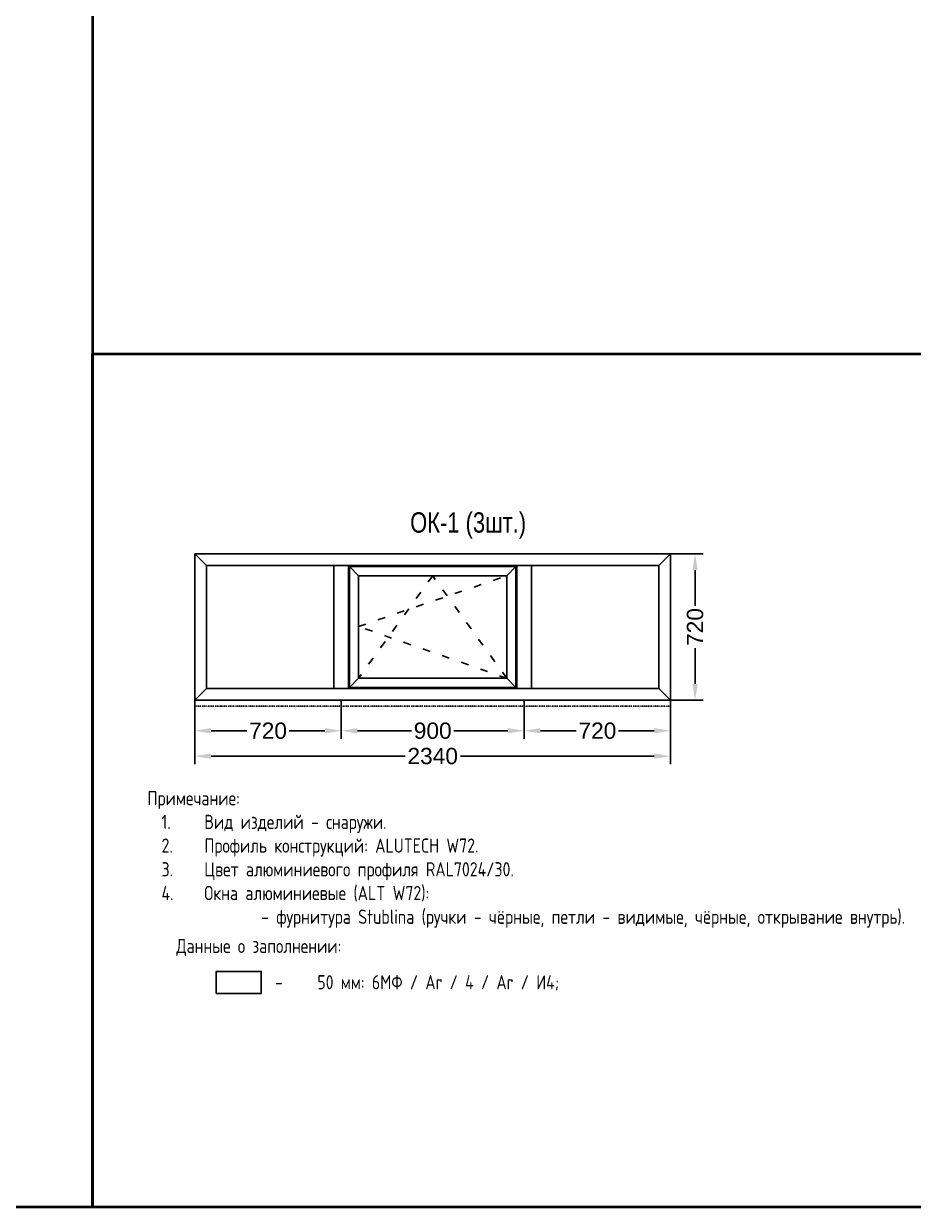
# Model space of a CAD drawing. Header units: millimetres. Extents: x -83618 to -12593, y -3271 to 55593.
# Drawn here: x -24556 to -20181, y 5193 to 11017 of the extents above; entities that cross this region are included whole.
import ezdxf

# ---------------------------------------------------------------- set-up
doc = ezdxf.new("R2010")
doc.units = ezdxf.units.MM
doc.linetypes.add('OGLT1', pattern=[4, 1.5, -2.5])
doc.layers.add('printme', color=5, linetype='Continuous', lineweight=40, plot=False)
doc.layers.add('Текст', color=130, linetype='Continuous')
doc.styles.add('ORGADATA', font='arial.ttf', dxfattribs={"oblique": 1})
doc.styles.get("Standard").update_dxf_attribs({"font": 'arial.ttf'})
doc.styles.add('ГОСТ 2.304', font='CS_Gost2304.shx')
doc.dimstyles.new('ORGADATA', dxfattribs={"dimtxt": 0.18, "dimasz": 0.18, "dimexe": 0.18, "dimexo": 0.625, "dimgap": 0.09, "dimtad": 1, "dimtih": 1, "dimtoh": 1, "dimdec": 4, "dimzin": 0, "dimdsep": 46, "dimtxsty": 'Standard', "dimcen": 0.09, "dimadec": 0, "dimazin": 0, "dimtfac": 1, "dimtdec": 4, "dimtofl": 0, "dimtmove": 2, "dimatfit": 3, "dimfxl": 1, "dimtolj": 1, "dimtzin": 0, "dimarcsym": 0})

# ---------------------------------------------------------------- blocks, each defined once
blk = doc.blocks.new('*D134')
at = {"color": 0, "lineweight": -2, "transparency": 16777216}
for p, q in [((-22094.6, 7688.9), (-22094.6, 7498.3)), ((-21374.6, 7688.9), (-21374.6, 7498.3)), ((-22014.6, 7538.3), (-21838.5, 7538.3)), ((-21454.6, 7538.3), (-21630.7, 7538.3))]:
    blk.add_line(p, q, dxfattribs=at)
at = {"color": 0, "transparency": 16777216}
for points in [[(-22014.6, 7551.6), (-22014.6, 7525), (-22094.6, 7538.3)], [(-21454.6, 7551.6), (-21454.6, 7525), (-21374.6, 7538.3)]]:
    blk.add_solid(points, dxfattribs=at)
at = {"layer": 'Defpoints', "color": 0, "transparency": 16777216}
for p in [(-22094.6, 7688.9), (-21374.6, 7688.9), (-21374.6, 7538.3)]:
    blk.add_point(p, dxfattribs=at)
at = {"color": 0, "transparency": 16777216, "insert": (-21734.6, 7538.3), "char_height": 80, "attachment_point": 5}
blk.add_mtext('\\A1;720', dxfattribs=at)
blk = doc.blocks.new('*D135')
at = {"color": 0, "lineweight": -2, "transparency": 16777216}
for p, q in [((-22994.6, 7688.9), (-22994.6, 7498.3)), ((-22094.6, 7688.9), (-22094.6, 7498.3)), ((-22914.6, 7538.3), (-22648.8, 7538.3)), ((-22174.6, 7538.3), (-22440.4, 7538.3))]:
    blk.add_line(p, q, dxfattribs=at)
at = {"color": 0, "transparency": 16777216}
for points in [[(-22914.6, 7551.6), (-22914.6, 7525), (-22994.6, 7538.3)], [(-22174.6, 7551.6), (-22174.6, 7525), (-22094.6, 7538.3)]]:
    blk.add_solid(points, dxfattribs=at)
at = {"layer": 'Defpoints', "color": 0, "transparency": 16777216}
for p in [(-22994.6, 7688.9), (-22094.6, 7688.9), (-22094.6, 7538.3)]:
    blk.add_point(p, dxfattribs=at)
at = {"color": 0, "transparency": 16777216, "insert": (-22544.6, 7538.3), "char_height": 80, "attachment_point": 5}
blk.add_mtext('\\A1;900', dxfattribs=at)
blk = doc.blocks.new('*D136')
at = {"color": 0, "lineweight": -2, "transparency": 16777216}
for p, q in [((-23714.6, 7688.9), (-23714.6, 7498.3)), ((-22994.6, 7688.9), (-22994.6, 7498.3)), ((-23634.6, 7538.3), (-23458.5, 7538.3)), ((-23074.6, 7538.3), (-23250.7, 7538.3))]:
    blk.add_line(p, q, dxfattribs=at)
at = {"color": 0, "transparency": 16777216}
for points in [[(-23634.6, 7551.6), (-23634.6, 7525), (-23714.6, 7538.3)], [(-23074.6, 7551.6), (-23074.6, 7525), (-22994.6, 7538.3)]]:
    blk.add_solid(points, dxfattribs=at)
at = {"layer": 'Defpoints', "color": 0, "transparency": 16777216}
for p in [(-23714.6, 7688.9), (-22994.6, 7688.9), (-22994.6, 7538.3)]:
    blk.add_point(p, dxfattribs=at)
at = {"color": 0, "transparency": 16777216, "insert": (-23354.6, 7538.3), "char_height": 80, "attachment_point": 5}
blk.add_mtext('\\A1;720', dxfattribs=at)
blk = doc.blocks.new('*D137')
at = {"color": 0, "lineweight": -2, "transparency": 16777216}
for p, q in [((-23714.6, 7688.9), (-23714.6, 7373.5)), ((-21374.6, 7688.9), (-21374.6, 7373.5)), ((-23634.6, 7413.5), (-22680.6, 7413.5)), ((-21454.6, 7413.5), (-22408.6, 7413.5))]:
    blk.add_line(p, q, dxfattribs=at)
at = {"color": 0, "transparency": 16777216}
for points in [[(-23634.6, 7426.8), (-23634.6, 7400.2), (-23714.6, 7413.5)], [(-21454.6, 7426.8), (-21454.6, 7400.2), (-21374.6, 7413.5)]]:
    blk.add_solid(points, dxfattribs=at)
at = {"layer": 'Defpoints', "color": 0, "transparency": 16777216}
for p in [(-23714.6, 7688.9), (-21374.6, 7688.9), (-21374.6, 7413.5)]:
    blk.add_point(p, dxfattribs=at)
at = {"color": 0, "transparency": 16777216, "insert": (-22544.6, 7413.5), "char_height": 80, "attachment_point": 5}
blk.add_mtext('\\A1;2340', dxfattribs=at)
blk = doc.blocks.new('*D138')
at = {"color": 0, "lineweight": -2, "transparency": 16777216}
for p, q in [((-21374.6, 8408.9), (-21214, 8408.9)), ((-21254, 8328.9), (-21254, 8152.8)), ((-21254, 7768.9), (-21254, 7945)), ((-21374.6, 7688.9), (-21214, 7688.9))]:
    blk.add_line(p, q, dxfattribs=at)
at = {"color": 0, "transparency": 16777216}
for points in [[(-21267.3, 8328.9), (-21240.7, 8328.9), (-21254, 8408.9)], [(-21267.3, 7768.9), (-21240.7, 7768.9), (-21254, 7688.9)]]:
    blk.add_solid(points, dxfattribs=at)
at = {"layer": 'Defpoints', "color": 0, "transparency": 16777216}
for p in [(-21374.6, 8408.9), (-21374.6, 7688.9), (-21254, 7688.9)]:
    blk.add_point(p, dxfattribs=at)
at = {"color": 0, "transparency": 16777216, "insert": (-21254, 8048.9), "char_height": 80, "attachment_point": 5, "rotation": 90}
blk.add_mtext('\\A1;720', dxfattribs=at)

msp = doc.modelspace()

# ---------------------------------------------------------------- linework, layer by layer
at = {"color": 7, "linetype": 'Continuous'}
for p, q in [((-22994.6092, 8408.89767), (-23714.6092, 8408.89767)), ((-23714.6092, 7688.89767), (-23714.6092, 8408.89767)), ((-23656.6092, 8350.89767), (-23714.6092, 8408.89767)), ((-22094.6092, 8408.89767), (-22994.6092, 8408.89767)), ((-21374.6092, 8408.89767), (-22094.6092, 8408.89767)), ((-21432.6092, 8350.89767), (-21374.6092, 8408.89767)), ((-21374.6092, 7688.89767), (-21374.6092, 8408.89767)), ((-22994.6092, 8350.89767), (-23656.6092, 8350.89767)), ((-23656.6092, 7746.89767), (-23656.6092, 8350.89767)), ((-23030.1092, 7746.89767), (-23030.1092, 8350.89767)), ((-22094.6092, 8350.89767), (-22994.6092, 8350.89767)), ((-22959.1092, 7746.89767), (-22959.1092, 8350.89767)), ((-22954.1092, 8345.89767), (-22135.1092, 8345.89767)), ((-22954.1092, 7751.89767), (-22954.1092, 8345.89767)), ((-22909.1092, 8300.89767), (-22954.1092, 8345.89767)), ((-22180.1092, 8300.89767), (-22135.1092, 8345.89767)), ((-22135.1092, 8345.89767), (-22135.1092, 7751.89767)), ((-22130.1092, 7746.89767), (-22130.1092, 8350.89767)), ((-21432.6092, 8350.89767), (-22094.6092, 8350.89767)), ((-22059.1092, 7746.89767), (-22059.1092, 8350.89767)), ((-21432.6092, 7746.89767), (-21432.6092, 8350.89767)), ((-22909.1092, 8300.89767), (-22180.1092, 8300.89767)), ((-22909.1092, 7796.89767), (-22909.1092, 8300.89767)), ((-22180.1092, 8300.89767), (-22180.1092, 7796.89767)), ((-23656.6092, 7746.89767), (-23714.6092, 7688.89767)), ((-22994.6092, 7746.89767), (-23656.6092, 7746.89767)), ((-22094.6092, 7746.89767), (-22994.6092, 7746.89767)), ((-22909.1092, 7796.89767), (-22954.1092, 7751.89767)), ((-22135.1092, 7751.89767), (-22954.1092, 7751.89767)), ((-22180.1092, 7796.89767), (-22909.1092, 7796.89767)), ((-22180.1092, 7796.89767), (-22135.1092, 7751.89767)), ((-21432.6092, 7746.89767), (-22094.6092, 7746.89767)), ((-21432.6092, 7746.89767), (-21374.6092, 7688.89767)), ((-22994.6092, 7688.89767), (-23714.6092, 7688.89767)), ((-23714.6092, 7658.89767), (-23714.6092, 7688.89767)), ((-22094.6092, 7688.89767), (-22994.6092, 7688.89767)), ((-21374.6092, 7688.89767), (-22094.6092, 7688.89767)), ((-21374.6092, 7658.89767), (-21374.6092, 7688.89767))]:
    msp.add_line(p, q, dxfattribs=at)
at = {"color": 7, "linetype": 'OGLT1', "ltscale": 25}
for p, q in [((-22909.1092, 8051.39767), (-22180.1092, 8300.89767)), ((-22544.6092, 8300.89767), (-22909.1092, 7796.89767)), ((-22180.1092, 7796.89767), (-22544.6092, 8300.89767)), ((-22180.1092, 7796.89767), (-22909.1092, 8051.39767))]:
    msp.add_line(p, q, dxfattribs=at)
at = {"color": 7, "linetype": 'OGLT1'}
for p, q in [((-23714.6092, 7688.89767), (-22994.6092, 7688.89767)), ((-22994.6092, 7688.89767), (-22094.6092, 7688.89767)), ((-22094.6092, 7688.89767), (-21374.6092, 7688.89767)), ((-23714.6092, 7658.89767), (-22994.6092, 7658.89767)), ((-22994.6092, 7658.89767), (-22094.6092, 7658.89767)), ((-22094.6092, 7658.89767), (-21374.6092, 7658.89767))]:
    msp.add_line(p, q, dxfattribs=at)
at = {"layer": 'printme', "ltscale": 25}
msp.add_lwpolyline([(-59858.31501, 55593.46474), (-24218.31501, 55593.46474), (-24218.31501, 5193.46474), (-59858.31501, 5193.46474)], close=True, dxfattribs=at)
at = {"layer": 'printme', "ltscale": 2}
msp.add_lwpolyline([(-24218.31501, 9393.46474), (-18278.31501, 9393.46474), (-18278.31501, 5193.46474), (-24218.31501, 5193.46474)], close=True, dxfattribs=at)
at = {"layer": 'Текст', "ltscale": 50}
msp.add_lwpolyline([(-23608.88299, 6245.92828), (-23387.83099, 6245.92828), (-23387.83099, 6354.17466), (-23608.88299, 6354.17466)], close=True, dxfattribs=at)

# ---------------------------------------------------------------- texts
at = {"color": 3, "ltscale": 2, "style": 'ORGADATA', "width": 0.772222}
msp.add_text('ОК-1 (3шт.)', height=100, dxfattribs=at).set_placement((-22655.42996, 8513.28686))
at = {"layer": 'Текст', "ltscale": 20, "insert": (-23948.06971, 7241.67561), "char_height": 70, "attachment_point": 1, "style": 'ГОСТ 2.304'}
msp.add_mtext_dynamic_manual_height_columns('\\A1;Примечание:\\P\\pxi-3,l4,t4;1.^IВид изделий - снаружи.\\P2.^IПрофиль конструкций: ALUTECH W72.\\P3.^IЦвет алюминиевого профиля RAL7024/30.\\P4.^IОкна алюминиевые (ALT W72): \\P\\pi0,l0,tz;^I^I- фурнитура Stublina (ручки - чёрные, петли - видимые, чёрные, открывание внутрь).\\P\\P\\P^I', width=4867.1393516, gutter_width=500, heights=[0], dxfattribs=at)
at = {"layer": 'Текст', "ltscale": 36, "char_height": 69.6313782, "style": 'ГОСТ 2.304'}
for s, width, insert, attachment_point in [('\\A1;Данные о заполнении:\\P ', 1986.8524357, (-23805.89481, 6514.48874), 1), ('\\A1;\\pxi-3,l4,t4;-^I50 мм: 6МФ / Ar / 4 / Ar / И4;', 3210.9437455, (-23390.29923, 6298.36007), 4)]:
    msp.add_mtext_dynamic_manual_height_columns(s, width=width, gutter_width=497.36699, heights=[0], dxfattribs=dict(at, insert=insert, attachment_point=attachment_point))

# ---------------------------------------------------------------- dimensions: what is measured, and where the dimension line sits
at = {"color": 3}
dim = msp.add_linear_dim(base=(-21254.0092, 7688.89767), p1=(-21374.6092, 8408.89767), p2=(-21374.6092, 7688.89767), angle=90, dimstyle='ORGADATA', override={"dimtxt": 80, "dimasz": 80, "dimexe": 40, "dimexo": 0, "dimgap": 16, "dimtad": 0, "dimlfac": 1, "dimzin": 12, "dimsah": 1, "dimdle": 0}, dxfattribs=at)
dim.commit()
dim.dimension.update_dxf_attribs({"geometry": '*D138', "text_midpoint": (-21254.0092, 8048.89767), "text_rotation": 90})
for base, p1, p2, picture, middle in [((-22994.6092, 7538.29767), (-23714.6092, 7688.89767), (-22994.6092, 7688.89767), '*D136', (-23354.6092, 7538.29767)), ((-21374.6092, 7413.49767), (-23714.6092, 7688.89767), (-21374.6092, 7688.89767), '*D137', (-22544.6092, 7413.49767)), ((-22094.6092, 7538.29767), (-22994.6092, 7688.89767), (-22094.6092, 7688.89767), '*D135', (-22544.6092, 7538.29767)), ((-21374.6092, 7538.29767), (-22094.6092, 7688.89767), (-21374.6092, 7688.89767), '*D134', (-21734.6092, 7538.29767))]:
    dim = msp.add_linear_dim(base=base, p1=p1, p2=p2, dimstyle='ORGADATA', override={"dimtxt": 80, "dimasz": 80, "dimexe": 40, "dimexo": 0, "dimgap": 16, "dimtad": 0, "dimlfac": 1, "dimzin": 12, "dimsah": 1, "dimdle": 0}, dxfattribs=at)
    dim.commit()
    dim.dimension.update_dxf_attribs({"geometry": picture, "text_midpoint": middle})

doc.saveas('drawing.dxf')
